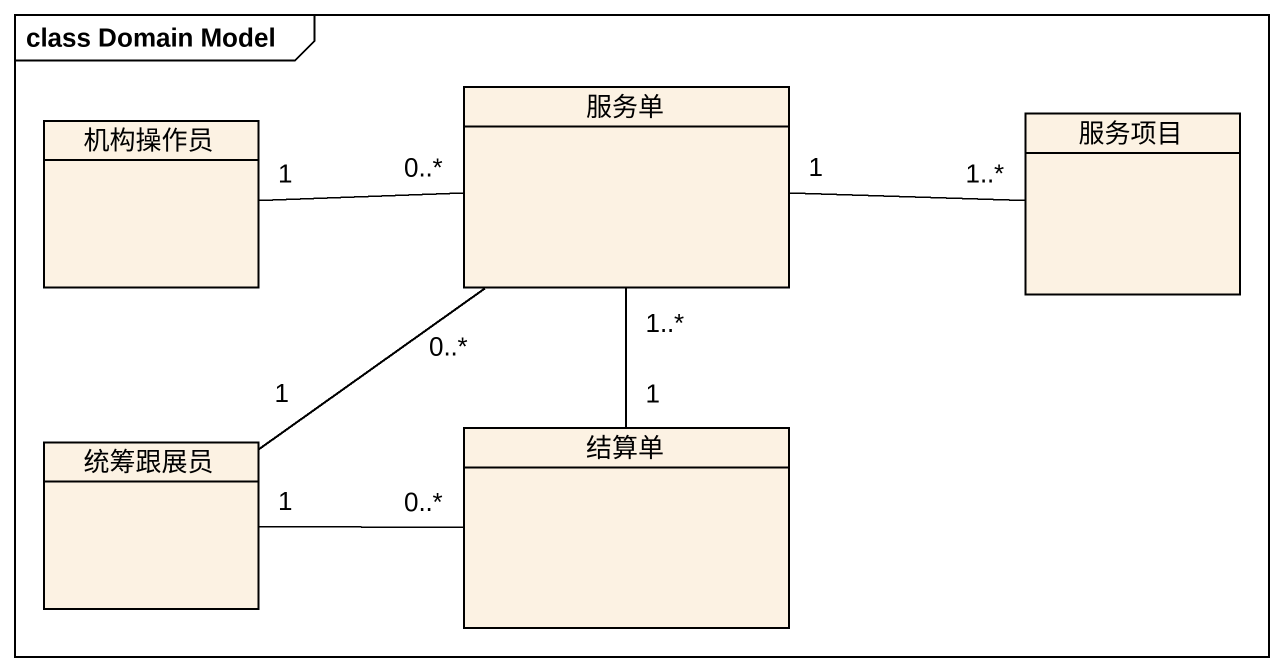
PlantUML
@startuml
mainframe class Domain Model
hide circle
hide empty members
class 机构操作员
class 服务单
class 服务项目
class 统筹跟展员
class 结算单
机构操作员 "1" -right- "0..*" 服务单
服务单 "1" -right- "1..*" 服务项目
统筹跟展员 "1" -up- "0..*" 服务单
统筹跟展员 "1" -right- "0..*" 结算单
结算单 "1" -up- "1..*" 服务单
@enduml
